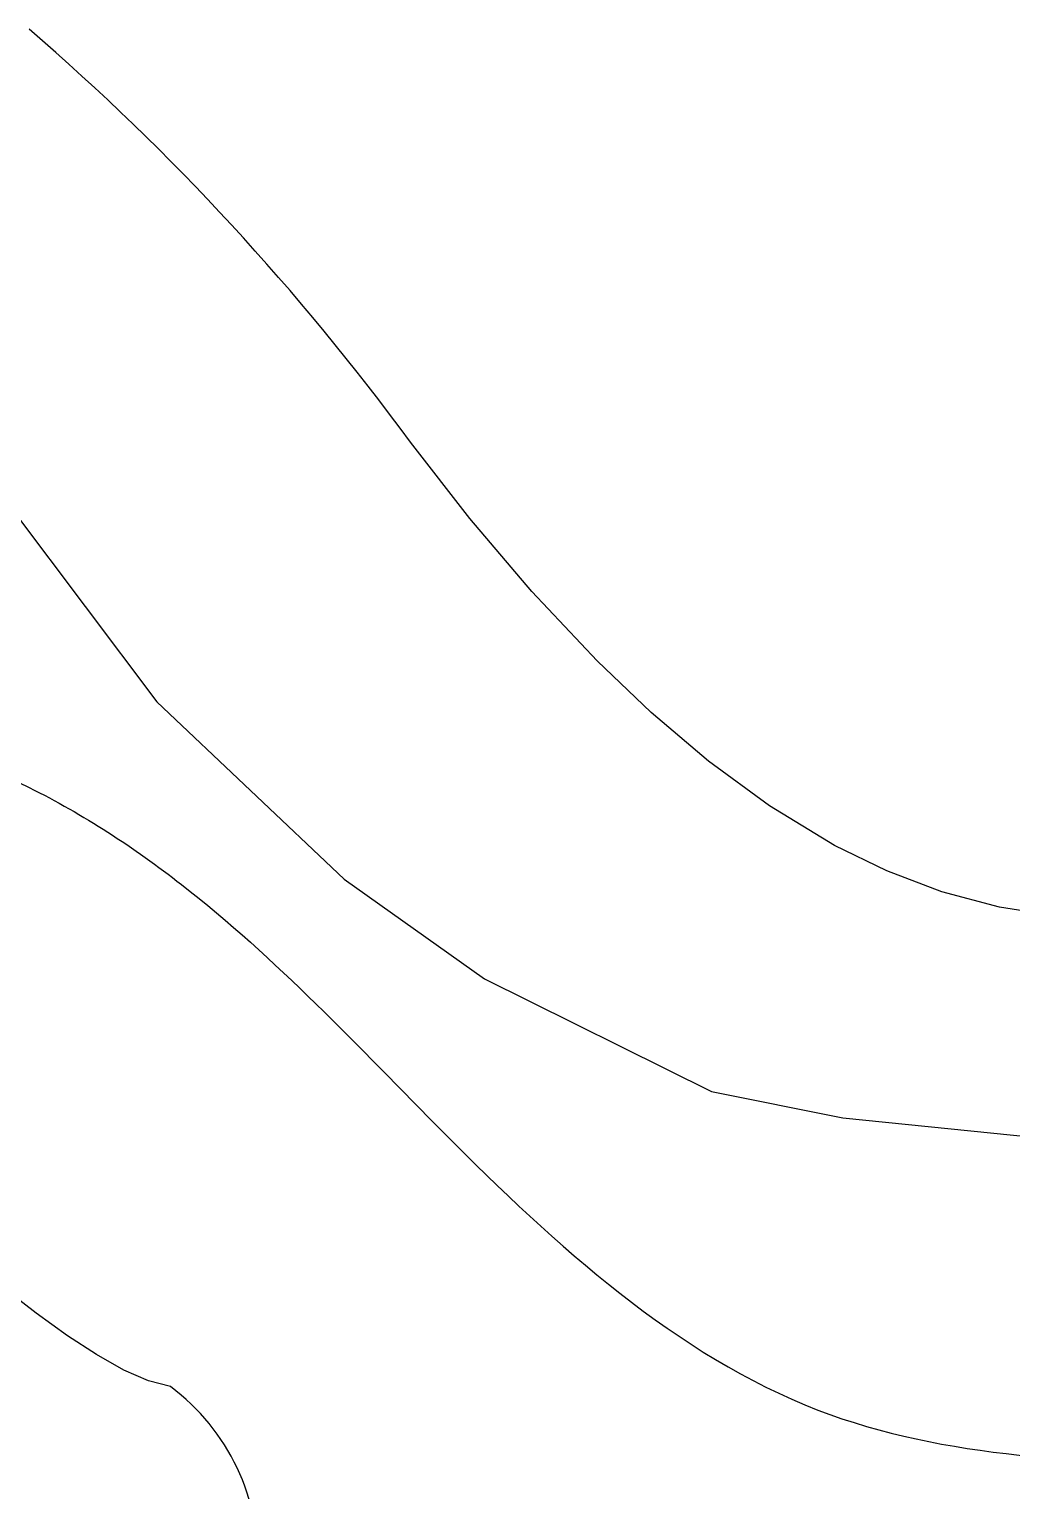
# Model space of a CAD drawing. Extents: x 398 to 509, y 623 to 780.
# Drawn here: x 462.18 to 466.6, y 722.51 to 729.08 of the extents above; entities that cross this region are included whole.
import ezdxf

# ---------------------------------------------------------------- set-up
doc = ezdxf.new("R2010")
doc.units = 0
doc.header["$MEASUREMENT"] = 0
doc.layers.add('1', color=4, linetype='Continuous')

# ---------------------------------------------------------------- blocks, each defined once
blk = doc.blocks.new('2018 PRISM')
at = {"layer": '1'}
blk.add_lwpolyline([(54.1277, 84.5704), (61.5514, 84.2158), (62.6559, 83.9338), (63.5336, 83.2063), (64.1782, 82.3494), (65.0193, 81.5527), (65.6508, 81.1049), (66.6701, 80.598), (67.2607, 80.4806), (68.2204, 80.3823), (71.1907, 80.3562), (74.1537, 80.3862), (74.7579, 80.4485), (75.3858, 80.6078), (75.8768, 80.8018), (75.8768, 80.8018), (76.7177, 81.38), (77.2639, 81.9768), (77.6294, 82.3422), (77.986, 82.5929), (78.3136, 82.7263), (78.9528, 82.8259), (80.9329, 82.8259), (82.9131, 82.8259)], dxfattribs=at)
at = {"layer": '1', "linetype": 'Continuous', "lineweight": 25, "flags": 128}
for points in [[(68.4236, 81.3758), (68.1925, 81.3902), (67.9652, 81.4266), (67.7065, 81.4959), (67.4586, 81.5901), (67.224, 81.7045), (66.9314, 81.8818), (66.6574, 82.0823), (66.4, 82.3013), (66.1566, 82.5341), (65.8637, 82.8454), (65.5849, 83.1735), (65.3182, 83.5162)], [(64.2397, 79.272), (64.1403, 79.298), (64.0293, 79.3463), (63.906, 79.4156), (63.7768, 79.5002), (63.6359, 79.6021), (63.4824, 79.7203), (63.3246, 79.8464), (63.1557, 79.9842), (62.9751, 80.1324), (62.7906, 80.2826), (62.5961, 80.4383), (62.3906, 80.5982), (62.1816, 80.7548), (61.9636, 80.9105), (61.7353, 81.0642), (61.3823, 81.281), (61.0157, 81.4766), (60.7626, 81.593), (60.503, 81.6955), (60.2383, 81.7819), (59.9707, 81.8498), (59.6939, 81.8988), (59.4093, 81.9262)]]:
    blk.add_lwpolyline(points, dxfattribs=at)
at = {"layer": '1', "linetype": 'Continuous', "lineweight": 25}
for centre, radius, start, end in [((56.2759, 76.8867), 11.2122, 36.24735, 49.18682), ((63.6443, 78.4809), 0.9901, 357.86968, 53.0333)]:
    blk.add_arc(centre, radius, start, end, dxfattribs=at)
at = {"layer": '1'}
blk.add_spline([(60.9327, 83.6751), (61.8119, 83.6442), (63.4798, 82.0262), (63.6042, 81.964), (64.2882, 81.5289), (65.4699, 80.41), (67.149, 79.1667), (69.0147, 78.9151)], degree=3, dxfattribs=at)

msp = doc.modelspace()

# ---------------------------------------------------------------- block references
at = {"layer": '1'}
msp.add_blockref('2018 PRISM', (398.5801, 643.7055), dxfattribs=at)

doc.saveas('drawing.dxf')
